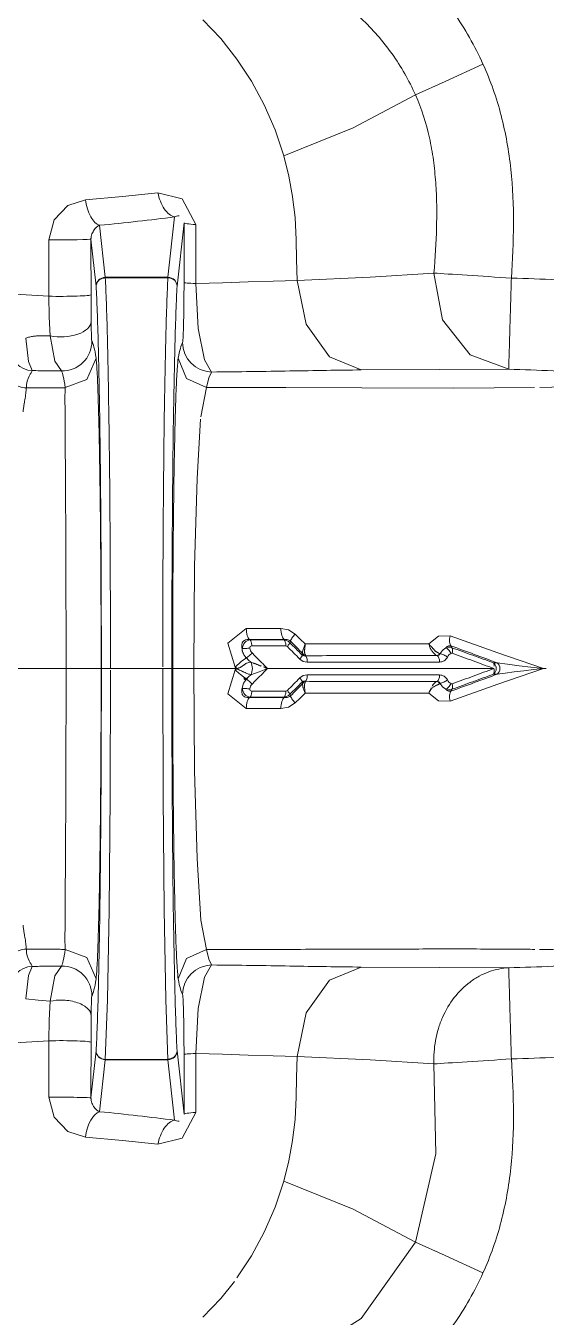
# Model space of a CAD drawing. Header units: metres. Extents: x 8 to 325, y -31 to 15.
# Drawn here: x 132.6109 to 132.7252, y -9.8804 to -9.5973 of the extents above; entities that cross this region are included whole.
import ezdxf

# ---------------------------------------------------------------- set-up
doc = ezdxf.new("R2010")
doc.units = ezdxf.units.M
doc.layers.add('G-IMPT', color=7, linetype='Continuous', lineweight=9, true_color=0x999999)
doc.layers.add('M-EKIP', color=7, linetype='Continuous', lineweight=9)

# ---------------------------------------------------------------- blocks, each defined once
blk = doc.blocks.new('D4010_10_Yangın Pompası - Wilo SCPFF 125_300_125_2_dwg-7064674-_1_13_4_13_ PERON KATI _FFL_')
at = {"layer": 'G-IMPT', "color": 8, "lineweight": 5, "true_color": 0x808080}
for p, q in [((0.08053, -0.32319), (0.07661, -0.32729)), ((0.07661, -0.32729), (0.07358, -0.33105)), ((0.06467, -0.34733), (0.06277, -0.35304)), ((0.06277, -0.35304), (0.06166, -0.35746)), ((0.06166, -0.35746), (0.06083, -0.36196)), ((0.06083, -0.36197), (0.06029, -0.36652)), ((0.09038, -0.3611), (0.09819, -0.36192)), ((0.09819, -0.36192), (0.1063, -0.36264)), ((0.06029, -0.36653), (0.06001, -0.37143)), ((0.08619, -0.38162), (0.08465, -0.36769)), ((0.08673, -0.36639), (0.08819, -0.37965)), ((0.1032, -0.36825), (0.10195, -0.37965)), ((0.10508, -0.37128), (0.10394, -0.38162)), ((0.0298, -0.37873), (0.04381, -0.37961)), ((0.04383, -0.37961), (0.05985, -0.38032)), ((0.07056, -0.38065), (0.07623, -0.38083)), ((0.07623, -0.38083), (0.0821, -0.38101)), ((0.08819, -0.37965), (0.10195, -0.37965)), ((0.08819, -0.37968), (0.08819, -0.37965)), ((0.10195, -0.37973), (0.08819, -0.37973)), ((0.10195, -0.37965), (0.10195, -0.37968)), ((0.08234, -0.44299), (0.08181, -0.42378)), ((0.08253, -0.46543), (0.08234, -0.44299)), ((0.0158, -0.46199), (0.02626, -0.45829)), ((0.0703, -0.45908), (0.07015, -0.45915)), ((0.00578, -0.46543), (0.0158, -0.46199)), ((0.01593, -0.46417), (0.01675, -0.46417)), ((0.01675, -0.46669), (0.01593, -0.46669)), ((0.08234, -0.48787), (0.08253, -0.46543)), ((0.08715, -0.46543), (0.08253, -0.46543)), ((0.1008, -0.46543), (0.08933, -0.46543)), ((0.08933, -0.46581), (0.08933, -0.46619)), ((0.0703, -0.47178), (0.07015, -0.47171)), ((0.06721, -0.47421), (0.06343, -0.47421)), ((0.07101, -0.47421), (0.06721, -0.47421)), ((0.08181, -0.50708), (0.08234, -0.48787)), ((0.08105, -0.5201), (0.08181, -0.50708)), ((0.07976, -0.52704), (0.08098, -0.52061)), ((0.11914, -0.52696), (0.11095, -0.52701)), ((0.08465, -0.56317), (0.08619, -0.54924)), ((0.10394, -0.54924), (0.10508, -0.55958)), ((0.04381, -0.55125), (0.0298, -0.55213)), ((0.05985, -0.55054), (0.04383, -0.55125)), ((0.07623, -0.55003), (0.07056, -0.55021)), ((0.0821, -0.54985), (0.07623, -0.55003)), ((0.08819, -0.55121), (0.08673, -0.56447)), ((0.08819, -0.55115), (0.08819, -0.55113)), ((0.10195, -0.55113), (0.08819, -0.55113)), ((0.08819, -0.55121), (0.08819, -0.55118)), ((0.10195, -0.55121), (0.08819, -0.55121)), ((0.10195, -0.55118), (0.10195, -0.55121)), ((0.1032, -0.56261), (0.10195, -0.55121)), ((0.06001, -0.55943), (0.06029, -0.56433)), ((0.06029, -0.56434), (0.06083, -0.56889)), ((0.09819, -0.56894), (0.09038, -0.56976)), ((0.1063, -0.56822), (0.09819, -0.56894)), ((0.06277, -0.57782), (0.04756, -0.58399)), ((0.06277, -0.57782), (0.06467, -0.58353)), ((0.04755, -0.584), (0.03385, -0.5912)), ((0.07661, -0.60357), (0.08053, -0.60767))]:
    blk.add_line(p, q, dxfattribs=at)
at = {"layer": 'G-IMPT', "color": 8, "lineweight": 5, "true_color": 0x808080, "flags": 128}
for points in [[(0.06314, -0.31194), (0.04581, -0.32291), (0.03385, -0.33966)], [(0.01905, -0.33289), (0.02737, -0.33669), (0.03385, -0.33966)], [(0.07304, -0.33179), (0.06983, -0.33666), (0.06704, -0.34186), (0.06467, -0.34733)], [(0.03385, -0.33966), (0.02942, -0.35904), (0.0298, -0.37873)], [(0.06277, -0.35304), (0.04755, -0.34686), (0.03385, -0.33966)], [(0.0821, -0.36808), (0.08503, -0.36246), (0.09038, -0.3611)], [(0.1063, -0.36264), (0.11017, -0.36392), (0.11317, -0.36702), (0.11435, -0.37141)], [(0.0821, -0.38101), (0.08209, -0.37453), (0.0821, -0.36808)], [(0.06001, -0.37144), (0.05994, -0.37572), (0.05985, -0.38032)], [(0.11435, -0.37141), (0.11435, -0.3776), (0.11434, -0.3838)], [(0.05985, -0.38032), (0.05787, -0.38992), (0.05276, -0.39706), (0.04579, -0.39996)], [(0.05985, -0.38032), (0.06509, -0.38047), (0.07056, -0.38065)], [(0.0786, -0.40042), (0.08019, -0.39776), (0.08155, -0.39089), (0.0821, -0.38101)], [(0.08819, -0.37973), (0.08865, -0.39277), (0.08902, -0.4126), (0.08925, -0.43734), (0.08933, -0.46467)], [(0.1008, -0.46467), (0.10088, -0.43734), (0.10112, -0.4126), (0.10148, -0.39277), (0.10195, -0.37973)], [(0.11434, -0.3838), (0.1469, -0.38189), (0.16161, -0.38137)], [(0.11434, -0.3838), (0.11428, -0.38829), (0.11405, -0.39248)], [(0.11405, -0.39248), (0.11298, -0.39801), (0.11155, -0.40018)], [(0.11405, -0.39248), (0.1167, -0.39274), (0.11938, -0.39299)], [(0.11799, -0.40011), (0.11877, -0.39812), (0.11938, -0.39299)], [(0.07976, -0.40382), (0.08414, -0.40181), (0.08593, -0.39736)], [(0.10397, -0.39741), (0.10596, -0.40204), (0.11071, -0.40385)], [(0.04579, -0.39996), (0.0285, -0.39989), (0.01339, -0.3998)], [(0.07976, -0.40382), (0.0792, -0.4017), (0.0786, -0.40042)], [(0.08181, -0.42378), (0.08098, -0.41025), (0.07976, -0.40382)], [(0.02626, -0.45829), (0.02883, -0.45837), (0.03092, -0.46002)], [(0.05805, -0.46004), (0.05915, -0.45896), (0.06026, -0.45789)], [(0.06026, -0.45789), (0.06175, -0.45695), (0.06343, -0.45665)], [(0.06343, -0.45665), (0.06721, -0.45665), (0.07101, -0.45665)], [(0.07101, -0.45665), (0.07503, -0.4599), (0.07341, -0.46512)], [(0.02721, -0.46088), (0.0279, -0.46143), (0.02846, -0.46216)], [(0.03092, -0.46002), (0.04428, -0.46003), (0.05805, -0.46004)], [(0.05809, -0.46234), (0.05818, -0.46194), (0.05821, -0.46137), (0.05817, -0.46073), (0.05805, -0.46004)], [(0.06128, -0.45943), (0.06136, -0.45959), (0.06145, -0.45975)], [(0.06231, -0.46047), (0.06214, -0.4605), (0.06198, -0.4606)], [(0.06267, -0.45907), (0.06268, -0.45911), (0.0627, -0.45914)], [(0.0719, -0.46109), (0.07162, -0.46219), (0.07098, -0.46311)], [(0.00578, -0.46543), (0.00798, -0.46518), (0.0101, -0.46493), (0.01216, -0.46468), (0.01414, -0.46443), (0.01594, -0.46417)], [(0.02845, -0.46217), (0.02871, -0.46248), (0.0291, -0.46259)], [(0.05801, -0.46262), (0.04333, -0.46261), (0.02911, -0.46259)], [(0.05925, -0.46337), (0.05848, -0.46387), (0.0576, -0.46403)], [(0.05801, -0.46262), (0.05803, -0.4625), (0.05808, -0.46234)], [(0.05801, -0.46262), (0.05836, -0.46262), (0.05872, -0.46247)], [(0.05863, -0.46229), (0.05867, -0.46238), (0.05872, -0.46247)], [(0.06634, -0.46543), (0.06815, -0.46472), (0.07001, -0.46407)], [(0.07098, -0.46311), (0.0705, -0.46359), (0.07001, -0.46407)], [(0.02626, -0.47257), (0.0158, -0.46887), (0.00578, -0.46543)], [(0.01594, -0.46669), (0.01363, -0.46637), (0.0111, -0.46605), (0.00854, -0.46574), (0.00578, -0.46543)], [(0.0576, -0.46683), (0.05848, -0.46699), (0.05925, -0.46749)], [(0.07001, -0.46679), (0.0705, -0.46727), (0.07098, -0.46775)], [(0.07341, -0.46574), (0.07214, -0.46696), (0.07098, -0.46775)], [(0.07341, -0.46574), (0.07503, -0.47096), (0.07101, -0.47421)], [(0.07341, -0.46512), (0.07335, -0.46518), (0.07328, -0.46524), (0.07322, -0.4653), (0.07316, -0.46537), (0.07309, -0.46543)], [(0.07309, -0.46543), (0.07316, -0.46549), (0.07322, -0.46556), (0.07328, -0.46562), (0.07335, -0.46568), (0.07341, -0.46574)], [(0.1008, -0.46619), (0.1008, -0.46581), (0.1008, -0.46543)], [(0.02846, -0.4687), (0.02825, -0.46901), (0.02803, -0.46929), (0.02778, -0.46955), (0.02751, -0.46978), (0.02721, -0.46998)], [(0.0291, -0.46827), (0.02871, -0.46838), (0.02845, -0.46869)], [(0.05801, -0.46824), (0.04333, -0.46825), (0.02911, -0.46827)], [(0.05872, -0.46839), (0.05836, -0.46824), (0.05801, -0.46824)], [(0.05862, -0.46875), (0.05862, -0.46911), (0.05852, -0.46962), (0.05832, -0.4702), (0.05805, -0.47082)], [(0.05872, -0.46839), (0.05867, -0.46848), (0.05863, -0.46857)], [(0.03092, -0.47084), (0.02883, -0.47249), (0.02626, -0.47257)], [(0.05805, -0.47082), (0.04428, -0.47083), (0.03092, -0.47084)], [(0.06026, -0.47297), (0.05915, -0.4719), (0.05805, -0.47082)], [(0.06128, -0.47143), (0.06136, -0.47127), (0.06145, -0.47111)], [(0.06198, -0.47026), (0.06214, -0.47036), (0.06231, -0.47039)], [(0.06267, -0.47179), (0.06268, -0.47175), (0.0627, -0.47172)], [(0.06343, -0.47421), (0.06175, -0.47391), (0.06026, -0.47297)], [(-0.02548, -0.52881), (-0.01762, -0.52801), (-0.00671, -0.52738), (0.00655, -0.52703)], [(0.0077, -0.52702), (0.02545, -0.52693), (0.04563, -0.52697)], [(0.04563, -0.52697), (0.06232, -0.52702), (0.07976, -0.52704)], [(0.0786, -0.53044), (0.0792, -0.52916), (0.07976, -0.52704)], [(0.08593, -0.5335), (0.08414, -0.52905), (0.07976, -0.52704)], [(0.10397, -0.53345), (0.10596, -0.52882), (0.11071, -0.52702)], [(0.01339, -0.53106), (0.0285, -0.53097), (0.04579, -0.5309)], [(0.0298, -0.55213), (0.02791, -0.54192), (0.02188, -0.53418), (0.01339, -0.53106)], [(0.04579, -0.5309), (0.05276, -0.5338), (0.05787, -0.54094), (0.05985, -0.55054)], [(0.0821, -0.54985), (0.08155, -0.53997), (0.08019, -0.5331), (0.0786, -0.53044)], [(0.11155, -0.53068), (0.11298, -0.53285), (0.11405, -0.53838)], [(0.11938, -0.53787), (0.11877, -0.53274), (0.11799, -0.53076)], [(0.11405, -0.53838), (0.11428, -0.54257), (0.11434, -0.54706)], [(0.16161, -0.54949), (0.1469, -0.54897), (0.11434, -0.54706)], [(0.11434, -0.54706), (0.11435, -0.55326), (0.11435, -0.55945)], [(0.07056, -0.55021), (0.06509, -0.55039), (0.05985, -0.55054)], [(0.05985, -0.55054), (0.05994, -0.55514), (0.06001, -0.55942)], [(0.0821, -0.56278), (0.08209, -0.55633), (0.0821, -0.54985)], [(0.11435, -0.55945), (0.11317, -0.56384), (0.11017, -0.56694), (0.1063, -0.56822)], [(0.09038, -0.56976), (0.08503, -0.5684), (0.0821, -0.56278)], [(0.06083, -0.5689), (0.06166, -0.5734), (0.06277, -0.57782)], [(0.06467, -0.58353), (0.06704, -0.589), (0.06983, -0.5942), (0.07304, -0.59907), (0.07661, -0.60357)], [(0.01905, -0.59797), (0.02737, -0.59417), (0.03385, -0.5912)]]:
    blk.add_lwpolyline(points, dxfattribs=at)
at = {"layer": 'G-IMPT', "color": 8, "lineweight": 5, "true_color": 0x808080}
for centre, major_axis, ratio, start_param, end_param in [((0.1032, -0.36185), (0.00064, 0.00647), 0.487369, 3.341792, 4.637254), ((0.10956, -0.32957), (0, 1.28189), 0.019441, 1.600535, 1.610764), ((0.08366, -0.32647), (0, 1.10283), 0.019441, 4.660668, 4.671743), ((0.11158, -0.37128), (-0.0065, 0), 0.020589, 0.019446, 2.009771), ((0.08819, -0.38162), (0.00199, 0.00022), 0.984627, 1.46264, 3.030061), ((0.10195, -0.38162), (-0.00199, 0.00022), 0.984627, 3.253125, 4.820545), ((0.11157, -0.38348), (-0.0065, 0.00001), 0.053211, 0.01947, 2.011128), ((0.07848, -0.39392), (0.0058, 0.00294), 0.999079, 4.261289, 5.813021), ((0.11138, -0.39369), (-0.00547, 0.00352), 0.999355, 0.572028, 2.166953), ((0.11786, -0.39511), (0.00371, 0.00335), 0.999239, 4.003071, 5.547386), ((0.01665, -0.46543), (0, 0.0015), 0.878405, 0.572289, 2.569304), ((0.13882, -0.46542), (0.21947, 0), 0.000018, 4.057589, 4.061126), ((0.08763, -0.46468), (0, 0.08943), 0.019009, 4.703998, 4.712498), ((0.1025, -0.46468), (0, 0.08943), 0.019009, 1.570687, 1.574937), ((0.18695, -0.52531), (-0.16449, 0.07714), 0.278286, 0.370758, 0.376526), ((0.07848, -0.53694), (-0.0058, 0.00294), 0.999079, 3.611757, 5.163489), ((0.11138, -0.53717), (0.00547, 0.00352), 0.999355, 0.974639, 2.569565), ((0.11786, -0.53575), (-0.00371, 0.00335), 0.999239, 3.877392, 5.421707), ((0.11154, -0.54153), (0.0065, 0.00008), 0.520665, 1.167623, 3.11882), ((0.08819, -0.54924), (-0.00199, 0.00022), 0.984627, 0.111532, 1.678952), ((0.10195, -0.54924), (0.00199, 0.00022), 0.984627, 4.604233, 6.171653), ((0.11157, -0.54738), (0.0065, 0.00001), 0.053211, 1.130465, 3.122123), ((0.08366, -0.60439), (0, 1.10283), 0.019441, 4.753035, 4.76411), ((0.10956, -0.60129), (0, 1.28189), 0.019441, 1.530829, 1.541058), ((0.11158, -0.55958), (0.0065, 0), 0.020589, 1.131822, 3.122147)]:
    blk.add_ellipse(centre, major_axis=major_axis, ratio=ratio, start_param=start_param, end_param=end_param, dxfattribs=at)
for points in [[(0.01905, -0.33289), (0.02086, -0.32891), (0.02515, -0.32136), (0.03368, -0.31124), (0.04366, -0.30296), (0.05515, -0.29634), (0.06735, -0.29169), (0.07582, -0.28976), (0.08014, -0.28906)], [(0.0128, -0.37982), (0.01255, -0.37584), (0.01215, -0.36788), (0.01267, -0.35594), (0.01474, -0.34406), (0.01737, -0.33655), (0.01905, -0.33289)], [(0.09038, -0.3611), (0.09015, -0.36235), (0.08916, -0.36499), (0.08748, -0.36621), (0.08673, -0.36639)], [(0.08465, -0.36769), (0.08463, -0.36776), (0.08416, -0.36791), (0.08285, -0.36804), (0.0821, -0.36808)], [(0.08571, -0.36616), (0.08594, -0.36613), (0.08635, -0.36621), (0.08662, -0.36634), (0.08673, -0.36639)], [(0.08673, -0.36639), (0.08937, -0.36673), (0.09476, -0.36738), (0.10035, -0.36797), (0.1032, -0.36825)], [(0.0128, -0.37982), (0.01605, -0.37961), (0.023, -0.37916), (0.0281, -0.37884), (0.0298, -0.37873)], [(-0.02726, -0.38216), (-0.0206, -0.38157), (-0.00725, -0.38059), (0.00612, -0.38001), (0.0128, -0.37982)], [(0.0821, -0.38101), (0.08285, -0.38098), (0.08417, -0.38092), (0.08464, -0.38083), (0.08466, -0.38079)], [(0.08733, -0.46543), (0.08734, -0.45632), (0.08728, -0.43807), (0.08705, -0.41325), (0.08667, -0.39335), (0.08636, -0.38463), (0.08619, -0.38162)], [(0.10335, -0.38029), (0.10297, -0.37993), (0.10242, -0.37973), (0.10195, -0.37973)], [(0.10394, -0.38162), (0.10378, -0.38463), (0.10346, -0.39335), (0.10309, -0.41325), (0.10285, -0.43807), (0.1028, -0.45632), (0.1028, -0.46543)], [(0.10507, -0.38348), (0.10507, -0.3845), (0.10507, -0.38657), (0.10505, -0.38844), (0.10504, -0.38933)], [(0.10489, -0.39369), (0.10492, -0.39364), (0.10498, -0.39283), (0.10502, -0.39067), (0.10504, -0.38933)], [(0.10504, -0.38933), (0.10505, -0.3898), (0.10547, -0.39086), (0.10783, -0.39229), (0.11123, -0.39286), (0.11323, -0.39265), (0.11405, -0.39248)], [(0.08498, -0.39392), (0.08514, -0.39424), (0.08545, -0.39508), (0.08577, -0.39649), (0.08593, -0.39736)], [(0.10397, -0.39741), (0.10412, -0.39635), (0.10442, -0.39473), (0.10473, -0.39393), (0.10489, -0.39369)], [(0.11926, -0.40391), (0.11984, -0.40388), (0.12107, -0.40363), (0.12278, -0.40249), (0.12387, -0.40077), (0.12408, -0.39953), (0.12409, -0.39896)], [(0.04579, -0.39996), (0.05075, -0.40001), (0.05596, -0.4001), (0.06143, -0.40019)], [(0.06143, -0.40019), (0.06417, -0.40024), (0.06977, -0.40033), (0.07563, -0.40039), (0.0786, -0.40042)], [(0.11117, -0.40141), (0.11104, -0.402), (0.11089, -0.4028), (0.11071, -0.40385)], [(0.11155, -0.40018), (0.11143, -0.40042), (0.11131, -0.40081), (0.11117, -0.40141)], [(0.11155, -0.40018), (0.11261, -0.40017), (0.11475, -0.40015), (0.1169, -0.40012), (0.11799, -0.40011)], [(0.11924, -0.40391), (0.11927, -0.40278), (0.11869, -0.4011), (0.11799, -0.40033), (0.11799, -0.40011)], [(-0.00671, -0.40348), (-0.00593, -0.40352), (-0.00431, -0.40358), (-0.00174, -0.40366), (0.00096, -0.40373), (0.00368, -0.40378), (0.00562, -0.40381), (0.00661, -0.40383)], [(0.04563, -0.40389), (0.04827, -0.40388), (0.05369, -0.40386), (0.05943, -0.40385), (0.06232, -0.40384)], [(0.06232, -0.40384), (0.06521, -0.40384), (0.07101, -0.40383), (0.07682, -0.40382), (0.07976, -0.40382)], [(0.11071, -0.40385), (0.11109, -0.40385), (0.11186, -0.40385), (0.113, -0.40386), (0.11414, -0.40387), (0.11529, -0.40387), (0.11643, -0.40388), (0.1172, -0.40389), (0.11758, -0.40389)], [(0.11924, -0.40391), (0.11916, -0.4039), (0.11908, -0.4039), (0.11899, -0.4039)], [(0.1107, -0.42159), (0.11071, -0.41928), (0.11072, -0.41714), (0.11073, -0.41521)], [(0.11065, -0.42902), (0.11066, -0.42639), (0.11068, -0.42391), (0.1107, -0.42159)], [(0.11061, -0.43733), (0.11062, -0.43444), (0.11063, -0.43166), (0.11065, -0.42902)], [(0.11058, -0.44631), (0.11059, -0.44323), (0.1106, -0.44023), (0.11061, -0.43733)], [(0.11056, -0.45575), (0.11056, -0.45415), (0.11057, -0.45095), (0.11057, -0.44784), (0.11058, -0.44631)], [(0.02626, -0.45829), (0.02635, -0.45873), (0.02644, -0.45964), (0.02623, -0.46026), (0.02609, -0.46046)], [(0.06025, -0.45788), (0.06053, -0.4582), (0.06104, -0.45885), (0.06126, -0.45929), (0.06128, -0.45943)], [(0.06343, -0.45665), (0.0634, -0.45718), (0.06323, -0.45829), (0.06285, -0.45892), (0.06267, -0.45907)], [(0.07101, -0.45665), (0.07098, -0.45719), (0.07082, -0.4583), (0.07048, -0.45893), (0.0703, -0.45908)], [(0.01594, -0.46417), (0.0176, -0.46356), (0.02094, -0.46234), (0.02436, -0.46109), (0.02609, -0.46046)], [(0.01675, -0.46417), (0.01824, -0.46363), (0.02125, -0.46254), (0.02431, -0.46143), (0.02586, -0.46087)], [(0.02586, -0.46087), (0.02578, -0.46098), (0.02568, -0.46134), (0.02572, -0.46183), (0.02578, -0.46207)], [(0.02609, -0.46046), (0.02605, -0.46053), (0.02597, -0.46067), (0.0259, -0.4608), (0.02586, -0.46087)], [(0.02586, -0.46087), (0.02607, -0.46079), (0.02652, -0.46071), (0.02699, -0.46079), (0.02721, -0.46088)], [(0.02609, -0.46046), (0.02633, -0.46039), (0.02677, -0.46046), (0.02708, -0.46073), (0.02721, -0.46088)], [(0.02721, -0.46088), (0.02703, -0.46094), (0.02658, -0.46126), (0.02622, -0.46184), (0.0261, -0.46211)], [(0.05862, -0.46211), (0.05906, -0.46167), (0.05995, -0.46077), (0.06084, -0.45988), (0.06128, -0.45943)], [(0.05872, -0.46247), (0.05917, -0.46201), (0.06008, -0.46111), (0.06099, -0.4602), (0.06145, -0.45975)], [(0.05925, -0.46337), (0.0597, -0.46291), (0.06061, -0.46199), (0.06153, -0.46107), (0.06198, -0.4606)], [(0.06128, -0.45943), (0.0615, -0.45923), (0.06199, -0.45902), (0.06246, -0.45904), (0.06267, -0.45907)], [(0.06145, -0.45975), (0.06161, -0.45958), (0.062, -0.4593), (0.06247, -0.45917), (0.0627, -0.45914)], [(0.06198, -0.4606), (0.06184, -0.46043), (0.06158, -0.46008), (0.06146, -0.45983), (0.06145, -0.45975)], [(0.0627, -0.45914), (0.0626, -0.45922), (0.0624, -0.45957), (0.06232, -0.46019), (0.06231, -0.46047)], [(0.06231, -0.46047), (0.06355, -0.46047), (0.06604, -0.46047), (0.06854, -0.46047), (0.06979, -0.46047)], [(0.06267, -0.45907), (0.06393, -0.45907), (0.06647, -0.45908), (0.06902, -0.45908), (0.0703, -0.45908)], [(0.0627, -0.45914), (0.06394, -0.45914), (0.06641, -0.45914), (0.0689, -0.45915), (0.07015, -0.45915)], [(0.07022, -0.46098), (0.07021, -0.46117), (0.07009, -0.46156), (0.06987, -0.46188), (0.06973, -0.46201)], [(0.07015, -0.45915), (0.07006, -0.45922), (0.06987, -0.45957), (0.0698, -0.46019), (0.06979, -0.46047)], [(0.06979, -0.46047), (0.06991, -0.46047), (0.07015, -0.46058), (0.07023, -0.46085), (0.07022, -0.46098)], [(0.07015, -0.45915), (0.07056, -0.45918), (0.07143, -0.45962), (0.07185, -0.46062), (0.0719, -0.46109)], [(0.0719, -0.46109), (0.07172, -0.46107), (0.07117, -0.46102), (0.0705, -0.46099), (0.07022, -0.46098)], [(0.01675, -0.46669), (0.01667, -0.46663), (0.01651, -0.46649), (0.01633, -0.46623), (0.01621, -0.46592), (0.01614, -0.4656), (0.01614, -0.46526), (0.01621, -0.46494), (0.01633, -0.46463), (0.01651, -0.46437), (0.01667, -0.46423), (0.01675, -0.46417)], [(0.01675, -0.46417), (0.01665, -0.46428), (0.01654, -0.46467), (0.01657, -0.46519), (0.01664, -0.46543)], [(0.01664, -0.46543), (0.01739, -0.46516), (0.01889, -0.4646), (0.0204, -0.46404), (0.02117, -0.46377)], [(0.02117, -0.46377), (0.02269, -0.46321), (0.02423, -0.46264), (0.02578, -0.46207)], [(0.02578, -0.46207), (0.02583, -0.46205), (0.02594, -0.46204), (0.02605, -0.46208), (0.0261, -0.46211)], [(0.0261, -0.46211), (0.02626, -0.4622), (0.02653, -0.46244), (0.02676, -0.46276), (0.02685, -0.46293)], [(0.02685, -0.46293), (0.02707, -0.46277), (0.02764, -0.46241), (0.02821, -0.46222), (0.02841, -0.46218)], [(0.02685, -0.46293), (0.02703, -0.46326), (0.02753, -0.46381), (0.0282, -0.46401), (0.02855, -0.46401)], [(0.02848, -0.46216), (0.02857, -0.46228), (0.02878, -0.46248), (0.02903, -0.46257), (0.02914, -0.46258)], [(0.02907, -0.46261), (0.02893, -0.4627), (0.02865, -0.46307), (0.02855, -0.46372), (0.02855, -0.46401)], [(0.02855, -0.46401), (0.03323, -0.46402), (0.04276, -0.46402), (0.0526, -0.46403), (0.0576, -0.46403)], [(0.02914, -0.46258), (0.03378, -0.46259), (0.04326, -0.4626), (0.05306, -0.46261), (0.05801, -0.46262)], [(0.0576, -0.46403), (0.0576, -0.46374), (0.05768, -0.46308), (0.0579, -0.46271), (0.05801, -0.46262)], [(0.05801, -0.46262), (0.05812, -0.4626), (0.05836, -0.46253), (0.05855, -0.46238), (0.05863, -0.46229)], [(0.05809, -0.46234), (0.05819, -0.46233), (0.05838, -0.46228), (0.05855, -0.46217), (0.05862, -0.46211)], [(0.05862, -0.46211), (0.05861, -0.46215), (0.05861, -0.46222), (0.05862, -0.46227), (0.05863, -0.46229)], [(0.05872, -0.46247), (0.05872, -0.46255), (0.05882, -0.46282), (0.0591, -0.46319), (0.05925, -0.46337)], [(0.06802, -0.46372), (0.06746, -0.46429), (0.0669, -0.46487), (0.06634, -0.46543)], [(0.06973, -0.46201), (0.06916, -0.46258), (0.06859, -0.46315), (0.06802, -0.46372)], [(0.07001, -0.46407), (0.0698, -0.4644), (0.06949, -0.46543), (0.0698, -0.46646), (0.07001, -0.46679)], [(0.06973, -0.46201), (0.06992, -0.46223), (0.0704, -0.46272), (0.07083, -0.46303), (0.07098, -0.46311)], [(0.02609, -0.4704), (0.02436, -0.46977), (0.02094, -0.46852), (0.0176, -0.4673), (0.01594, -0.46669)], [(0.02117, -0.46709), (0.0204, -0.46682), (0.01889, -0.46626), (0.01739, -0.4657), (0.01664, -0.46543)], [(0.01664, -0.46543), (0.02439, -0.46543), (0.04055, -0.46543), (0.05763, -0.46543), (0.06634, -0.46543)], [(0.02586, -0.46999), (0.02431, -0.46943), (0.02125, -0.46832), (0.01824, -0.46723), (0.01675, -0.46669)], [(0.02578, -0.46879), (0.02423, -0.46822), (0.02269, -0.46765), (0.02117, -0.46709)], [(0.02855, -0.46685), (0.0282, -0.46685), (0.02753, -0.46705), (0.02703, -0.4676), (0.02685, -0.46793)], [(0.0576, -0.46683), (0.0526, -0.46683), (0.04276, -0.46684), (0.03323, -0.46684), (0.02855, -0.46685)], [(0.02907, -0.46825), (0.02893, -0.46816), (0.02865, -0.46779), (0.02855, -0.46714), (0.02855, -0.46685)], [(0.05801, -0.46824), (0.0579, -0.46815), (0.05768, -0.46778), (0.0576, -0.46712), (0.0576, -0.46683)], [(0.06634, -0.46543), (0.0669, -0.46599), (0.06802, -0.46714), (0.06916, -0.46828), (0.06973, -0.46885)], [(0.06723, -0.46579), (0.06708, -0.46573), (0.06678, -0.46561), (0.06649, -0.46549), (0.06634, -0.46543)], [(0.07309, -0.46543), (0.07465, -0.46543), (0.07779, -0.46543), (0.08094, -0.46543), (0.08253, -0.46543)], [(0.08619, -0.54924), (0.08636, -0.54623), (0.08667, -0.53751), (0.08705, -0.51761), (0.08728, -0.49279), (0.08734, -0.47454), (0.08733, -0.46543)], [(0.08733, -0.46543), (0.08734, -0.46543), (0.08776, -0.46542), (0.08887, -0.46543), (0.08933, -0.46543)], [(0.08925, -0.49352), (0.08931, -0.4847), (0.08933, -0.47545), (0.08933, -0.46619)], [(0.1028, -0.46543), (0.10279, -0.46543), (0.10237, -0.46544), (0.10127, -0.46543), (0.1008, -0.46543)], [(0.1008, -0.46619), (0.1008, -0.47545), (0.10083, -0.4847), (0.10088, -0.49352)], [(0.1028, -0.46543), (0.1028, -0.47454), (0.10285, -0.49279), (0.10309, -0.51761), (0.10346, -0.53751), (0.10378, -0.54623), (0.10394, -0.54924)], [(0.10285, -0.46543), (0.10287, -0.46543), (0.10323, -0.46543), (0.10509, -0.46543), (0.10789, -0.46543), (0.10974, -0.46543), (0.11055, -0.46543)], [(0.11055, -0.46543), (0.11585, -0.46543), (0.12651, -0.46543), (0.13725, -0.46543), (0.14263, -0.46543)], [(0.02586, -0.46999), (0.02578, -0.46988), (0.02566, -0.46954), (0.02572, -0.46903), (0.02578, -0.46879)], [(0.0261, -0.46875), (0.02605, -0.46878), (0.02594, -0.46882), (0.02583, -0.46881), (0.02578, -0.46879)], [(0.02721, -0.46998), (0.02699, -0.47007), (0.02652, -0.47015), (0.02607, -0.47007), (0.02586, -0.46999)], [(0.02721, -0.46998), (0.02708, -0.47013), (0.02677, -0.4704), (0.02633, -0.47047), (0.02609, -0.4704)], [(0.02685, -0.46793), (0.02676, -0.4681), (0.02653, -0.46842), (0.02626, -0.46866), (0.0261, -0.46875)], [(0.0261, -0.46875), (0.02622, -0.46902), (0.02658, -0.4696), (0.02703, -0.46992), (0.02721, -0.46998)], [(0.02841, -0.46868), (0.02821, -0.46864), (0.02764, -0.46845), (0.02707, -0.46809), (0.02685, -0.46793)], [(0.02914, -0.46828), (0.02903, -0.46829), (0.02878, -0.46838), (0.02857, -0.46858), (0.02848, -0.4687)], [(0.05801, -0.46824), (0.05306, -0.46825), (0.04326, -0.46826), (0.03378, -0.46827), (0.02914, -0.46828)], [(0.05809, -0.46852), (0.05803, -0.46846), (0.05796, -0.46835), (0.05798, -0.46827), (0.05801, -0.46824)], [(0.05863, -0.46857), (0.05855, -0.46848), (0.05836, -0.46833), (0.05812, -0.46826), (0.05801, -0.46824)], [(0.05809, -0.46852), (0.05819, -0.46853), (0.05838, -0.46858), (0.05855, -0.46869), (0.05862, -0.46875)], [(0.05862, -0.46875), (0.05861, -0.46871), (0.05861, -0.46864), (0.05862, -0.46859), (0.05863, -0.46857)], [(0.06128, -0.47143), (0.06084, -0.47098), (0.05995, -0.47009), (0.05906, -0.46919), (0.05862, -0.46875)], [(0.05925, -0.46749), (0.0591, -0.46767), (0.05882, -0.46804), (0.05872, -0.46831), (0.05872, -0.46839)], [(0.06145, -0.47111), (0.06099, -0.47066), (0.06008, -0.46975), (0.05917, -0.46885), (0.05872, -0.46839)], [(0.06198, -0.47026), (0.06153, -0.46979), (0.06061, -0.46887), (0.0597, -0.46795), (0.05925, -0.46749)], [(0.07098, -0.46775), (0.07083, -0.46783), (0.0704, -0.46814), (0.06992, -0.46863), (0.06973, -0.46885)], [(0.06973, -0.46885), (0.06987, -0.46898), (0.07009, -0.4693), (0.07021, -0.46969), (0.07022, -0.46988)], [(0.07022, -0.46988), (0.07023, -0.47001), (0.07015, -0.47028), (0.06991, -0.47039), (0.06979, -0.47039)], [(0.0719, -0.46977), (0.07185, -0.47024), (0.07143, -0.47124), (0.07056, -0.47168), (0.07015, -0.47171)], [(0.07022, -0.46988), (0.0705, -0.46987), (0.07117, -0.46984), (0.07172, -0.46979), (0.0719, -0.46977)], [(0.02626, -0.47257), (0.02635, -0.47213), (0.02644, -0.47122), (0.02623, -0.4706), (0.02609, -0.4704)], [(0.06025, -0.47298), (0.06053, -0.47266), (0.06104, -0.47201), (0.06126, -0.47157), (0.06128, -0.47143)], [(0.06267, -0.47179), (0.06246, -0.47182), (0.06199, -0.47184), (0.0615, -0.47163), (0.06128, -0.47143)], [(0.06145, -0.47111), (0.06146, -0.47103), (0.06158, -0.47078), (0.06184, -0.47043), (0.06198, -0.47026)], [(0.0627, -0.47172), (0.06247, -0.47169), (0.062, -0.47156), (0.06161, -0.47128), (0.06145, -0.47111)], [(0.06231, -0.47039), (0.06232, -0.47067), (0.0624, -0.47129), (0.0626, -0.47164), (0.0627, -0.47172)], [(0.06979, -0.47039), (0.06854, -0.47039), (0.06604, -0.47039), (0.06355, -0.47039), (0.06231, -0.47039)], [(0.0703, -0.47178), (0.06902, -0.47178), (0.06647, -0.47178), (0.06393, -0.47179), (0.06267, -0.47179)], [(0.06343, -0.47421), (0.0634, -0.47368), (0.06323, -0.47257), (0.06285, -0.47194), (0.06267, -0.47179)], [(0.07015, -0.47171), (0.0689, -0.47171), (0.06641, -0.47172), (0.06394, -0.47172), (0.0627, -0.47172)], [(0.07015, -0.47171), (0.07006, -0.47164), (0.06987, -0.47129), (0.0698, -0.47067), (0.06979, -0.47039)], [(0.07101, -0.47421), (0.07098, -0.47367), (0.07082, -0.47256), (0.07048, -0.47193), (0.0703, -0.47178)], [(0.08902, -0.51826), (0.08912, -0.51071), (0.0892, -0.50233), (0.08925, -0.49352)], [(0.10088, -0.49352), (0.10093, -0.50233), (0.10101, -0.51071), (0.10112, -0.51826)], [(0.11065, -0.50184), (0.11063, -0.4992), (0.11062, -0.49642), (0.11061, -0.49353)], [(0.1107, -0.50927), (0.11068, -0.50695), (0.11066, -0.50447), (0.11065, -0.50184)], [(0.11073, -0.51565), (0.11072, -0.51371), (0.11071, -0.51158), (0.1107, -0.50927)], [(0.11077, -0.52084), (0.11076, -0.51933), (0.11075, -0.51759), (0.11073, -0.51565)], [(0.08865, -0.53809), (0.08879, -0.53252), (0.08892, -0.52581), (0.08902, -0.51826)], [(0.10112, -0.51826), (0.10122, -0.52581), (0.10134, -0.53252), (0.10148, -0.53809)], [(0.11079, -0.52475), (0.1108, -0.52422), (0.11078, -0.52301), (0.11077, -0.5216), (0.11077, -0.52084)], [(0.11071, -0.52701), (0.11073, -0.5268), (0.11077, -0.5262), (0.11079, -0.52528), (0.11079, -0.52475)], [(0.11071, -0.52701), (0.11127, -0.52701), (0.1125, -0.52701), (0.11434, -0.527), (0.11713, -0.52697), (0.11855, -0.52696), (0.11924, -0.52695)], [(0.11758, -0.52697), (0.1172, -0.52697), (0.11643, -0.52698), (0.11529, -0.52699), (0.11414, -0.52699), (0.113, -0.527), (0.11186, -0.52701), (0.11109, -0.52701), (0.11071, -0.52701)], [(0.11155, -0.53068), (0.11143, -0.53044), (0.11119, -0.52966), (0.11089, -0.52806), (0.11071, -0.52701)], [(0.11799, -0.53076), (0.11799, -0.53053), (0.11869, -0.52976), (0.11927, -0.52808), (0.11924, -0.52695)], [(0.11924, -0.52695), (0.11916, -0.52696), (0.11899, -0.52696), (0.11882, -0.52696), (0.11873, -0.52696)], [(0.12409, -0.5319), (0.12408, -0.53133), (0.12387, -0.53009), (0.12278, -0.52837), (0.12107, -0.52723), (0.11984, -0.52698), (0.11926, -0.52695)], [(0.06143, -0.53067), (0.05596, -0.53076), (0.05075, -0.53085), (0.04579, -0.5309)], [(0.0786, -0.53044), (0.07563, -0.53047), (0.06977, -0.53053), (0.06417, -0.53062), (0.06143, -0.53067)], [(0.11799, -0.53076), (0.1169, -0.53074), (0.11475, -0.53071), (0.11261, -0.53069), (0.11155, -0.53068)], [(0.08593, -0.5335), (0.08577, -0.53437), (0.08545, -0.53578), (0.08514, -0.53662), (0.08498, -0.53694)], [(0.10489, -0.53717), (0.10473, -0.53693), (0.10442, -0.53613), (0.10412, -0.53451), (0.10397, -0.53345)], [(0.10504, -0.54153), (0.10502, -0.54019), (0.10498, -0.53803), (0.10492, -0.53722), (0.10489, -0.53717)], [(0.08819, -0.55113), (0.08835, -0.54807), (0.08851, -0.54365), (0.08865, -0.53809)], [(0.10148, -0.53809), (0.10162, -0.54365), (0.10178, -0.54807), (0.10195, -0.55113)], [(0.10507, -0.54738), (0.10507, -0.54636), (0.10507, -0.54429), (0.10505, -0.54242), (0.10504, -0.54153)], [(0.0128, -0.55104), (0.00612, -0.55085), (-0.00725, -0.55027), (-0.0206, -0.54929), (-0.02726, -0.5487)], [(0.01905, -0.59797), (0.01737, -0.59431), (0.01474, -0.5868), (0.01267, -0.57492), (0.01215, -0.56298), (0.01255, -0.55502), (0.0128, -0.55104)], [(0.0298, -0.55213), (0.0281, -0.55202), (0.023, -0.5517), (0.01605, -0.55125), (0.0128, -0.55104)], [(0.08466, -0.55007), (0.08464, -0.55003), (0.08417, -0.54994), (0.08285, -0.54988), (0.0821, -0.54985)], [(0.08678, -0.55057), (0.08716, -0.55093), (0.08772, -0.55113), (0.08819, -0.55113)], [(0.0821, -0.56278), (0.08285, -0.56282), (0.08416, -0.56295), (0.08463, -0.5631), (0.08465, -0.56317)], [(0.1032, -0.56261), (0.10035, -0.56289), (0.09476, -0.56348), (0.08937, -0.56413), (0.08673, -0.56447)], [(0.1063, -0.56822), (0.10612, -0.56692), (0.1053, -0.56413), (0.10385, -0.56281), (0.1032, -0.56261)], [(0.08673, -0.56447), (0.08662, -0.56452), (0.08635, -0.56465), (0.08594, -0.56473), (0.08571, -0.5647)], [(0.08673, -0.56447), (0.08748, -0.56465), (0.08916, -0.56587), (0.09015, -0.56851), (0.09038, -0.56976)], [(0.08305, -0.62388), (0.0796, -0.62351), (0.07284, -0.62236), (0.06307, -0.61924), (0.05371, -0.61445), (0.04558, -0.60822), (0.03871, -0.60041), (0.03529, -0.59441), (0.03385, -0.5912)], [(0.08014, -0.6418), (0.07582, -0.6411), (0.06735, -0.63917), (0.05515, -0.63452), (0.04366, -0.6279), (0.03368, -0.61962), (0.02515, -0.6095), (0.02086, -0.60195), (0.01905, -0.59797)]]:
    blk.add_open_spline(points, degree=3, dxfattribs=at)
for points, knots in [([(0.1032, -0.36825), (0.10338, -0.36832), (0.10377, -0.36855), (0.10427, -0.36907), (0.10464, -0.36963), (0.10487, -0.37013), (0.105, -0.37055), (0.10505, -0.37084), (0.10507, -0.37098), (0.10508, -0.37113), (0.10509, -0.37123), (0.10508, -0.37128)], [0, 0, 0, 0, 0.25, 0.5, 0.625, 0.75, 0.875, 0.90625, 0.9375, 0.96875, 1, 1, 1, 1]), ([(0.0298, -0.37873), (0.02987, -0.3804), (0.02971, -0.38302), (0.02888, -0.38647), (0.02764, -0.38981), (0.02548, -0.39344), (0.0226, -0.39628), (0.01988, -0.39804), (0.01703, -0.39931), (0.01482, -0.39973), (0.01339, -0.3998)], [0, 0, 0, 0, 0.166667, 0.25, 0.333333, 0.5, 0.666667, 0.75, 0.833333, 1, 1, 1, 1]), ([(0.01339, -0.3998), (0.01339, -0.39976), (0.01338, -0.39938), (0.01335, -0.39821), (0.0133, -0.39658), (0.01322, -0.39392), (0.01312, -0.39048), (0.01303, -0.3873), (0.01293, -0.38399), (0.01285, -0.38145), (0.0128, -0.37982)], [0, 0, 0, 0, 0.166667, 0.25, 0.333333, 0.5, 0.666667, 0.75, 0.833333, 1, 1, 1, 1]), ([(0.08466, -0.38079), (0.08466, -0.38177), (0.08467, -0.38366), (0.0847, -0.3872), (0.08477, -0.39066), (0.08487, -0.3932), (0.08494, -0.39385), (0.08498, -0.39392)], [-1, -1, -1, -1, -0.875, -0.75, -0.5, -0.25, 0, 0, 0, 0]), ([(0.08819, -0.37973), (0.0881, -0.37974), (0.08793, -0.37977), (0.08768, -0.37983), (0.08748, -0.37989), (0.08731, -0.37995), (0.08717, -0.38001), (0.08703, -0.38009), (0.0869, -0.38018), (0.08678, -0.38028), (0.08667, -0.3804), (0.08657, -0.38052), (0.08648, -0.38065), (0.08641, -0.38079), (0.08633, -0.38096), (0.08626, -0.38115), (0.08621, -0.38138), (0.08619, -0.38153), (0.08619, -0.38162)], [0, 0, 0, 0, 0.1, 0.175, 0.25, 0.3, 0.35, 0.4, 0.45, 0.5, 0.55, 0.6, 0.65, 0.7, 0.75, 0.825, 0.9, 1, 1, 1, 1]), ([(0.08593, -0.39736), (0.08601, -0.39782), (0.08613, -0.39907), (0.08629, -0.40186), (0.0864, -0.40445), (0.08651, -0.40754), (0.08661, -0.41107), (0.0867, -0.41503), (0.08679, -0.41947), (0.08687, -0.42429), (0.08694, -0.42943), (0.087, -0.43489), (0.08707, -0.44265), (0.08713, -0.45271), (0.08715, -0.46117), (0.08715, -0.46543)], [-1, -1, -1, -1, -0.875, -0.8125, -0.75, -0.6875, -0.625, -0.5625, -0.5, -0.4375, -0.375, -0.3125, -0.25, -0.125, 0, 0, 0, 0]), ([(0.10293, -0.44175), (0.10295, -0.43987), (0.10298, -0.43616), (0.10303, -0.43077), (0.10309, -0.42565), (0.10317, -0.42089), (0.10324, -0.41646), (0.10336, -0.41098), (0.10352, -0.40521), (0.1037, -0.40088), (0.10385, -0.39844), (0.10393, -0.39768), (0.10397, -0.39741)], [-0.75, -0.75, -0.75, -0.75, -0.6875, -0.625, -0.5625, -0.5, -0.4375, -0.375, -0.25, -0.125, -0.0625, 0, 0, 0, 0]), ([(-0.02548, -0.40205), (-0.02385, -0.4019), (-0.02063, -0.40163), (-0.01415, -0.40113), (-0.00282, -0.4004), (0.00691, -0.39999), (0.01339, -0.3998)], [0, 0, 0, 0, 0.125, 0.25, 0.5, 1, 1, 1, 1]), ([(0.00769, -0.40384), (0.00835, -0.40385), (0.01006, -0.40387), (0.01291, -0.40389), (0.01731, -0.40392), (0.02145, -0.40393), (0.02465, -0.40393), (0.02545, -0.40393)], [0.600891, 0.600891, 0.600891, 0.600891, 0.625, 0.6625, 0.7, 0.775, 0.7998824, 0.7998824, 0.7998824, 0.7998824]), ([(0.02546, -0.40393), (0.02586, -0.40393), (0.02748, -0.40393), (0.03155, -0.40393), (0.03787, -0.40391), (0.04302, -0.4039), (0.04563, -0.40389)], [0.8, 0.8, 0.8, 0.8, 0.8125, 0.85, 0.925, 1, 1, 1, 1]), ([(0.11079, -0.40611), (0.11079, -0.40584), (0.11078, -0.40484), (0.11074, -0.40417), (0.11071, -0.40385)], [0.8888889, 0.8888889, 0.8888889, 0.8888889, 0.9166667, 1, 1, 1, 1]), ([(0.11071, -0.40385), (0.11185, -0.40385), (0.11469, -0.40387), (0.11754, -0.40389), (0.11924, -0.40391)], [0, 0, 0, 0, 0.4, 1, 1, 1, 1]), ([(0.11998, -0.40915), (0.11995, -0.40885), (0.11988, -0.40828), (0.11976, -0.40748), (0.11966, -0.40687), (0.11958, -0.40641), (0.11951, -0.40609), (0.11945, -0.40577), (0.11941, -0.40531), (0.11937, -0.40476), (0.11931, -0.40427), (0.11926, -0.40402), (0.11924, -0.40391)], [0.5, 0.5, 0.5, 0.5, 0.5625, 0.625, 0.6875, 0.71875, 0.75, 0.78125, 0.8125, 0.875, 0.9375, 1, 1, 1, 1]), ([(0.11077, -0.41002), (0.11077, -0.40926), (0.11078, -0.40802), (0.11079, -0.40681), (0.11079, -0.40627), (0.11079, -0.40616)], [0.7778137, 0.7778137, 0.7778137, 0.7778137, 0.8333333, 0.875, 0.8873205, 0.8873205, 0.8873205, 0.8873205]), ([(0.11073, -0.41521), (0.11074, -0.41376), (0.11076, -0.41197), (0.11077, -0.4104), (0.11077, -0.41002)], [0.6666667, 0.6666667, 0.6666667, 0.6666667, 0.75, 0.7777778, 0.7777778, 0.7777778, 0.7777778]), ([(0.10285, -0.46543), (0.10285, -0.4614), (0.10286, -0.45535), (0.1029, -0.44745), (0.10292, -0.44363), (0.10293, -0.44175)], [-1, -1, -1, -1, -0.875, -0.8125, -0.75, -0.75, -0.75, -0.75]), ([(0.11055, -0.46543), (0.11055, -0.46501), (0.11055, -0.46422), (0.11055, -0.4626), (0.11056, -0.45978), (0.11056, -0.45736), (0.11056, -0.45575)], [0, 0, 0, 0, 0.0138889, 0.0277778, 0.0555556, 0.1111111, 0.1111111, 0.1111111, 0.1111111]), ([(0.02846, -0.46216), (0.02851, -0.46212), (0.02861, -0.46205), (0.02878, -0.46195), (0.02896, -0.46186), (0.02917, -0.46179), (0.02938, -0.46169), (0.0296, -0.46158), (0.02985, -0.46144), (0.03009, -0.46125), (0.03032, -0.46105), (0.03051, -0.46081), (0.03068, -0.46056), (0.03082, -0.4603), (0.03089, -0.46011), (0.03092, -0.46002)], [0, 0, 0, 0, 0.083333, 0.145833, 0.208333, 0.291667, 0.34375, 0.416667, 0.5, 0.583333, 0.666667, 0.75, 0.833333, 0.916667, 1, 1, 1, 1]), ([(0.03092, -0.46002), (0.03086, -0.46015), (0.03073, -0.46042), (0.03057, -0.46076), (0.03044, -0.46103), (0.03038, -0.46116), (0.03035, -0.46122)], [0, 0, 0, 0, 0.125, 0.25, 0.3125, 0.375, 0.375, 0.375, 0.375]), ([(0.05805, -0.46004), (0.0581, -0.46012), (0.05818, -0.46028), (0.0583, -0.46053), (0.05838, -0.46077), (0.05845, -0.46101), (0.05852, -0.46124), (0.05859, -0.46152), (0.05864, -0.46184), (0.05864, -0.46203), (0.05862, -0.46211)], [0, 0, 0, 0, 0.1, 0.2, 0.3, 0.4, 0.5, 0.6, 0.8, 1, 1, 1, 1]), ([(0.0703, -0.45908), (0.07063, -0.45905), (0.07108, -0.4591), (0.07154, -0.45934), (0.07187, -0.45969), (0.07206, -0.46028), (0.07198, -0.46082), (0.0719, -0.46109)], [0, 0, 0, 0, 0.25, 0.375, 0.5, 0.75, 1, 1, 1, 1]), ([(0.03017, -0.46159), (0.03014, -0.46165), (0.03007, -0.46177), (0.02993, -0.46197), (0.02964, -0.4623), (0.02935, -0.46249), (0.02914, -0.46258)], [0.5, 0.5, 0.5, 0.5, 0.5625, 0.625, 0.75, 1, 1, 1, 1]), ([(0.07001, -0.46407), (0.0702, -0.46412), (0.07054, -0.46423), (0.07098, -0.46441), (0.07124, -0.46452), (0.07144, -0.46461), (0.07165, -0.4647), (0.07192, -0.46482), (0.07241, -0.46506), (0.07283, -0.46529), (0.07309, -0.46543)], [0, 0, 0, 0, 0.25, 0.375, 0.4375, 0.5, 0.5625, 0.625, 0.75, 1, 1, 1, 1]), ([(0.07099, -0.46311), (0.07108, -0.46306), (0.07128, -0.46294), (0.07122, -0.46308), (0.07088, -0.4634), (0.07108, -0.46327), (0.07161, -0.46284), (0.07132, -0.46314), (0.07146, -0.46322), (0.07153, -0.4634), (0.07127, -0.46335), (0.07112, -0.46329), (0.07164, -0.46364), (0.07203, -0.46393), (0.07268, -0.46446), (0.07318, -0.4649), (0.07341, -0.46512)], [0, 0, 0, 0, 0.055556, 0.166667, 0.208333, 0.277778, 0.319444, 0.5625, 0.663194, 0.763889, 0.819444, 0.902778, 0.916667, 0.944444, 0.972222, 1, 1, 1, 1]), ([(0.01657, -0.46598), (0.01657, -0.46604), (0.01658, -0.46633), (0.01665, -0.46658), (0.01675, -0.46669)], [0.3730466, 0.3730466, 0.3730466, 0.3730466, 0.5, 1, 1, 1, 1]), ([(0.07001, -0.46679), (0.06988, -0.46675), (0.06967, -0.46668), (0.06937, -0.46658), (0.06914, -0.46651), (0.0689, -0.46642), (0.06865, -0.46633), (0.0684, -0.46623), (0.06815, -0.46614), (0.06792, -0.46605), (0.06777, -0.46599), (0.06769, -0.46596)], [0, 0, 0, 0, 0.125, 0.1875, 0.25, 0.3125, 0.375, 0.4375, 0.5, 0.5625, 0.625, 0.625, 0.625, 0.625]), ([(0.07309, -0.46543), (0.07301, -0.46544), (0.07284, -0.46547), (0.0726, -0.46554), (0.07237, -0.46564), (0.07217, -0.46575), (0.07198, -0.46587), (0.07181, -0.466), (0.07163, -0.46613), (0.07146, -0.46627), (0.07127, -0.46641), (0.07106, -0.46653), (0.07078, -0.46667), (0.07043, -0.46678), (0.07015, -0.4668), (0.07001, -0.46679)], [0, 0, 0, 0, 0.071429, 0.142857, 0.214286, 0.267857, 0.321429, 0.392857, 0.446429, 0.5, 0.571429, 0.642857, 0.714286, 0.857143, 1, 1, 1, 1]), ([(0.08715, -0.46543), (0.08715, -0.46969), (0.08713, -0.47815), (0.08707, -0.48821), (0.087, -0.49597), (0.08694, -0.50143), (0.08687, -0.50657), (0.08679, -0.51139), (0.0867, -0.51583), (0.08661, -0.51979), (0.08651, -0.52332), (0.0864, -0.52641), (0.08629, -0.529), (0.08613, -0.53179), (0.08601, -0.53304), (0.08593, -0.5335)], [-1, -1, -1, -1, -0.875, -0.75, -0.6875, -0.625, -0.5625, -0.5, -0.4375, -0.375, -0.3125, -0.25, -0.1875, -0.125, 0, 0, 0, 0]), ([(0.10293, -0.48911), (0.10292, -0.48723), (0.1029, -0.48341), (0.10286, -0.47551), (0.10285, -0.46946), (0.10285, -0.46543)], [-0.25, -0.25, -0.25, -0.25, -0.1875, -0.125, 0, 0, 0, 0]), ([(0.11056, -0.47511), (0.11056, -0.4743), (0.11056, -0.47229), (0.11055, -0.46968), (0.11055, -0.46724), (0.11055, -0.46607), (0.11055, -0.46543)], [0.8888889, 0.8888889, 0.8888889, 0.8888889, 0.9166667, 0.9583333, 0.9791667, 1, 1, 1, 1]), ([(0.03092, -0.47084), (0.03085, -0.47076), (0.0307, -0.47058), (0.03046, -0.47031), (0.03025, -0.47009), (0.03009, -0.46991), (0.02997, -0.46978), (0.02986, -0.46964), (0.02975, -0.46951), (0.02964, -0.46937), (0.02952, -0.46926), (0.02939, -0.46916), (0.02925, -0.46907), (0.02911, -0.46899), (0.02898, -0.46892), (0.02884, -0.46885), (0.02867, -0.46877), (0.02854, -0.46872), (0.02846, -0.4687)], [0, 0, 0, 0, 0.1, 0.2, 0.3, 0.35, 0.4, 0.45, 0.5, 0.55, 0.6, 0.65, 0.7, 0.75, 0.8, 0.85, 0.9, 1, 1, 1, 1]), ([(0.02914, -0.46828), (0.02924, -0.46832), (0.0294, -0.46841), (0.02958, -0.46854), (0.02972, -0.46866), (0.02983, -0.46878), (0.02993, -0.4689), (0.03005, -0.46905), (0.03017, -0.46923), (0.03031, -0.46941), (0.03042, -0.46956), (0.03051, -0.46971), (0.03074, -0.47011), (0.03087, -0.47051), (0.03092, -0.47084)], [0, 0, 0, 0, 0.125, 0.1875, 0.25, 0.3125, 0.359375, 0.40625, 0.5, 0.5625, 0.609375, 0.65625, 0.71875, 1, 1, 1, 1]), ([(0.05805, -0.47082), (0.05806, -0.47072), (0.05807, -0.47053), (0.0581, -0.47025), (0.05813, -0.47001), (0.05816, -0.4698), (0.05819, -0.46955), (0.05822, -0.46929), (0.0582, -0.46903), (0.05817, -0.46884), (0.05813, -0.46866), (0.0581, -0.46857), (0.05809, -0.46852)], [0, 0, 0, 0, 0.1, 0.2, 0.3, 0.375, 0.45, 0.6, 0.7, 0.8, 0.9, 1, 1, 1, 1]), ([(0.0719, -0.46977), (0.07198, -0.47004), (0.07206, -0.47058), (0.07187, -0.47117), (0.07154, -0.47152), (0.07108, -0.47176), (0.07063, -0.47181), (0.0703, -0.47178)], [0, 0, 0, 0, 0.25, 0.5, 0.625, 0.75, 1, 1, 1, 1]), ([(0.07099, -0.46775), (0.07104, -0.4678), (0.07113, -0.4679), (0.07127, -0.46807), (0.0714, -0.46825), (0.07151, -0.46844), (0.0716, -0.46862), (0.07168, -0.4688), (0.07175, -0.46897), (0.07183, -0.46915), (0.07188, -0.46934), (0.0719, -0.46954), (0.0719, -0.46969), (0.0719, -0.46977)], [0, 0, 0, 0, 0.1, 0.2, 0.3, 0.4, 0.5, 0.575, 0.65, 0.75, 0.825, 0.9, 1, 1, 1, 1]), ([(0.11058, -0.48455), (0.11057, -0.48301), (0.11057, -0.48029), (0.11056, -0.47711), (0.11056, -0.47551), (0.11056, -0.47511)], [0.7778046, 0.7778046, 0.7778046, 0.7778046, 0.8333333, 0.875, 0.8888686, 0.8888686, 0.8888686, 0.8888686]), ([(0.11061, -0.49353), (0.1106, -0.49136), (0.11059, -0.48837), (0.11058, -0.48532), (0.11058, -0.48455)], [0.6666667, 0.6666667, 0.6666667, 0.6666667, 0.75, 0.7777778, 0.7777778, 0.7777778, 0.7777778]), ([(0.10397, -0.53345), (0.10393, -0.53318), (0.10385, -0.53242), (0.1037, -0.52998), (0.10352, -0.52565), (0.10336, -0.51988), (0.10324, -0.5144), (0.10317, -0.50997), (0.10309, -0.50521), (0.10303, -0.50009), (0.10298, -0.4947), (0.10295, -0.49099), (0.10293, -0.48911)], [-1, -1, -1, -1, -0.9375, -0.875, -0.75, -0.625, -0.5625, -0.5, -0.4375, -0.375, -0.3125, -0.25, -0.25, -0.25, -0.25]), ([(0.11924, -0.52695), (0.11926, -0.52684), (0.11931, -0.52659), (0.11937, -0.5261), (0.11941, -0.52555), (0.11945, -0.52509), (0.11951, -0.52477), (0.11958, -0.52445), (0.11966, -0.52399), (0.11976, -0.52338), (0.11988, -0.52258), (0.11995, -0.52201), (0.11998, -0.52171)], [0, 0, 0, 0, 0.0625, 0.125, 0.1875, 0.21875, 0.25, 0.28125, 0.3125, 0.375, 0.4375, 0.5, 0.5, 0.5, 0.5]), ([(0.01339, -0.53106), (0.00691, -0.53087), (-0.00282, -0.53046), (-0.01415, -0.52973), (-0.02063, -0.52923), (-0.02385, -0.52896), (-0.02548, -0.52881)], [0, 0, 0, 0, 0.5, 0.75, 0.875, 1, 1, 1, 1]), ([(0.0128, -0.55104), (0.01285, -0.54941), (0.01293, -0.54687), (0.01303, -0.54356), (0.01312, -0.54038), (0.01322, -0.53694), (0.0133, -0.53428), (0.01335, -0.53265), (0.01338, -0.53148), (0.01339, -0.5311), (0.01339, -0.53106)], [0, 0, 0, 0, 0.166667, 0.25, 0.333333, 0.5, 0.666667, 0.75, 0.833333, 1, 1, 1, 1]), ([(0.08498, -0.53694), (0.08494, -0.53701), (0.08487, -0.53766), (0.08477, -0.5402), (0.0847, -0.54366), (0.08467, -0.5472), (0.08466, -0.54909), (0.08466, -0.55007)], [-1, -1, -1, -1, -0.75, -0.5, -0.25, -0.125, 0, 0, 0, 0]), ([(0.11938, -0.53787), (0.11911, -0.53796), (0.11869, -0.53808), (0.11813, -0.5382), (0.11769, -0.53828), (0.11725, -0.53833), (0.1168, -0.53836), (0.11634, -0.53838), (0.11588, -0.53839), (0.11543, -0.5384), (0.11482, -0.5384), (0.11436, -0.53839), (0.11405, -0.53838)], [0, 0, 0, 0, 0.166667, 0.25, 0.333333, 0.416667, 0.5, 0.583333, 0.666667, 0.75, 0.833333, 1, 1, 1, 1]), ([(0.10195, -0.55113), (0.10204, -0.55112), (0.10221, -0.55109), (0.10246, -0.55103), (0.10266, -0.55097), (0.10283, -0.55091), (0.10297, -0.55085), (0.1031, -0.55077), (0.10323, -0.55068), (0.10335, -0.55058), (0.10347, -0.55046), (0.10356, -0.55034), (0.10365, -0.55021), (0.10373, -0.55007), (0.1038, -0.5499), (0.10387, -0.54971), (0.10393, -0.54948), (0.10394, -0.54933), (0.10394, -0.54924)], [0, 0, 0, 0, 0.1, 0.175, 0.25, 0.3, 0.35, 0.4, 0.45, 0.5, 0.55, 0.6, 0.65, 0.7, 0.75, 0.825, 0.9, 1, 1, 1, 1]), ([(0.03385, -0.5912), (0.03248, -0.58813), (0.031, -0.58342), (0.02986, -0.57695), (0.02946, -0.57282), (0.02926, -0.56952), (0.02917, -0.56627), (0.02922, -0.56052), (0.02955, -0.55552), (0.0298, -0.55213)], [0, 0, 0, 0, 0.25, 0.375, 0.5, 0.5625, 0.625, 0.75, 1, 1, 1, 1]), ([(0.10508, -0.55958), (0.10509, -0.55963), (0.10508, -0.55973), (0.10507, -0.55988), (0.10505, -0.56002), (0.105, -0.56031), (0.10487, -0.56073), (0.10464, -0.56123), (0.10427, -0.56179), (0.10377, -0.56231), (0.10338, -0.56254), (0.1032, -0.56261)], [0, 0, 0, 0, 0.03125, 0.0625, 0.09375, 0.125, 0.25, 0.375, 0.5, 0.75, 1, 1, 1, 1])]:
    blk.add_open_spline(points, degree=3, knots=knots, dxfattribs=at)
blk = doc.blocks.new('D4010_10_Yangın Pompası - ELEKTRİKLİ YANGIN POMPASI _ ELECTRICAL FIRE PUMP-7064675-_1_13_4_13_ PERON KATI _FFL_')
blk.add_blockref('D4010_10_Yangın Pompası - Wilo SCPFF 125_300_125_2_dwg-7064674-_1_13_4_13_ PERON KATI _FFL_', (-0.19, 0))
blk = doc.blocks.new('IC-TKN-M7-S23-000-10-A1-32-K-T-6E-200_rvt-1-_1_13_4_13_ PERON KATI _FFL_')
at = {"layer": 'M-EKIP', "color": 8, "lineweight": 5, "true_color": 0x808080, "rotation": 180}
blk.add_blockref('D4010_10_Yangın Pompası - ELEKTRİKLİ YANGIN POMPASI _ ELECTRICAL FIRE PUMP-7064675-_1_13_4_13_ PERON KATI _FFL_', (-172.25433, -10.20363), dxfattribs=at)

msp = doc.modelspace()

# ---------------------------------------------------------------- block references
at = {"lineweight": 5}
msp.add_blockref('IC-TKN-M7-S23-000-10-A1-32-K-T-6E-200_rvt-1-_1_13_4_13_ PERON KATI _FFL_', (304.79466, 0), dxfattribs=at)

doc.saveas('drawing.dxf')
